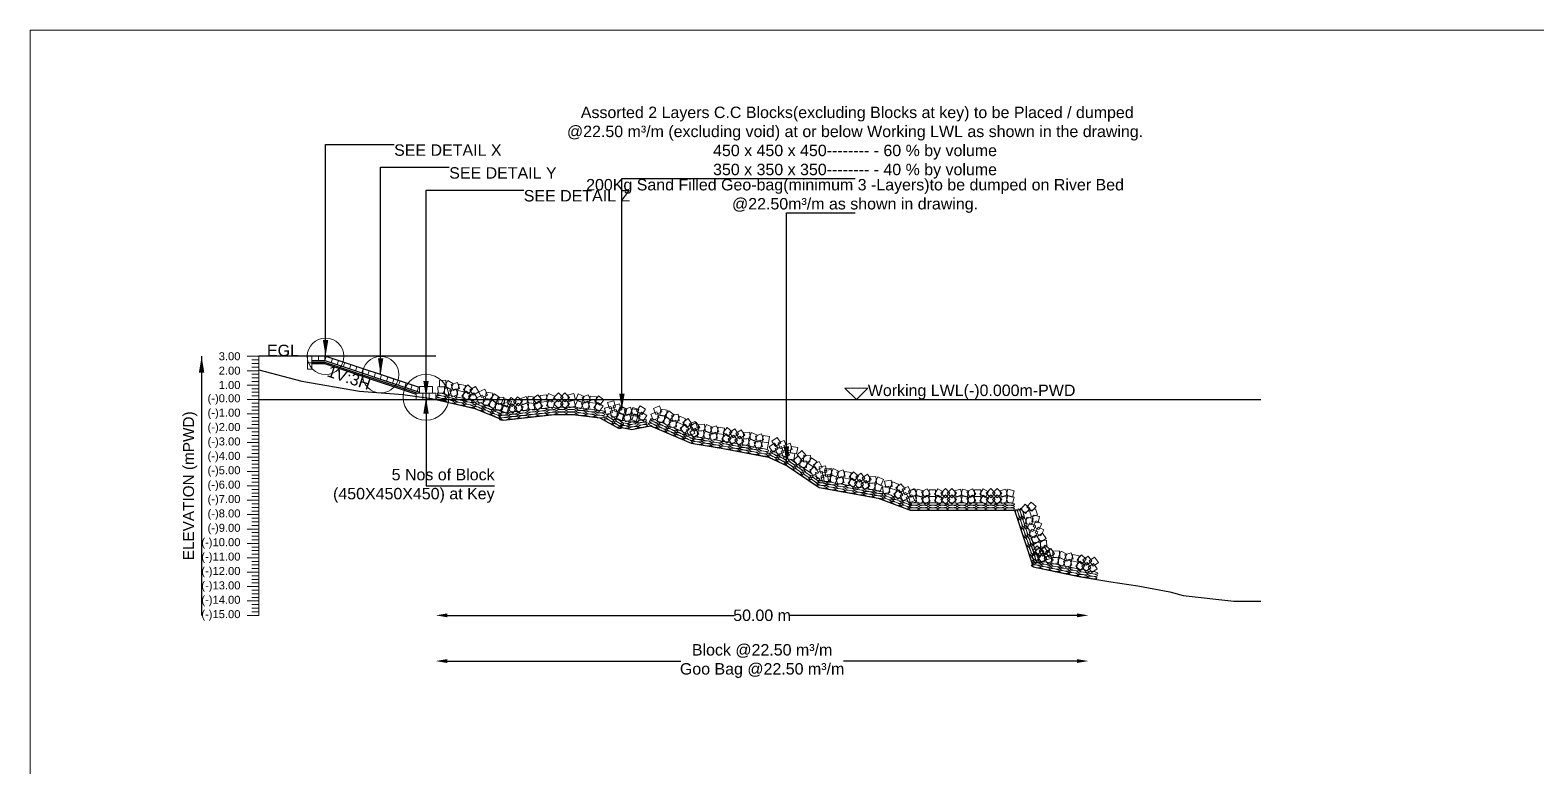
# Model space of a CAD drawing. Header units: inches. Extents: x 89000 to 845017, y -7071 to 0.
# Drawn here: x 445000 to 451595, y -3229 to 0 of the extents above; entities that cross this region are included whole.
import ezdxf

# ---------------------------------------------------------------- set-up
doc = ezdxf.new("R2010")
doc.units = ezdxf.units.IN
doc.header["$LTSCALE"] = 7
doc.header["$MEASUREMENT"] = 0
doc.header["$PDMODE"] = 3
for name, color, linetype, lineweight in [('Cross Section Labels', 7, 'Continuous', 9), ('Existing_Bed_Level for Xsection', 7, 'Continuous', 25), ('Long Section Labels', 7, 'Continuous', 9)]:
    doc.layers.add(name, color=color, linetype=linetype, lineweight=lineweight)
doc.styles.get("Standard").update_dxf_attribs({"font": 'arial.ttf'})
doc.dimstyles.new('Appron Lebeling Style', dxfattribs={"dimtxt": 50, "dimasz": 50, "dimexe": 0.18, "dimexo": 0.0625, "dimgap": 0.09, "dimtad": 0, "dimtih": 1, "dimtoh": 1, "dimdec": 4, "dimzin": 0, "dimdsep": 46, "dimtxsty": 'Standard', "dimcen": 0.09, "dimse1": 1, "dimse2": 1, "dimadec": 0, "dimazin": 0, "dimtfac": 1, "dimtdec": 4, "dimtofl": 0, "dimtmove": 0, "dimatfit": 3, "dimfxl": 1, "dimtolj": 1, "dimtzin": 0, "dimarcsym": 0})
doc.dimstyles.get("Standard").update_dxf_attribs({"dimtxt": 0.18, "dimasz": 0.18, "dimexe": 0.18, "dimexo": 0.0625, "dimgap": 0.09, "dimtad": 0, "dimtih": 1, "dimtoh": 1, "dimdec": 4, "dimzin": 0, "dimdsep": 46, "dimtxsty": 'Standard', "dimcen": 0.09, "dimadec": 0, "dimazin": 0, "dimtfac": 1, "dimtdec": 4, "dimtofl": 0, "dimtmove": 0, "dimatfit": 3, "dimfxl": 1, "dimtolj": 1, "dimtzin": 0, "dimarcsym": 0})

# ---------------------------------------------------------------- blocks, each defined once
blk = doc.blocks.new('*D303')
at = {"layer": 'Cross Section Labels', "color": 0, "lineweight": -2, "transparency": 16777216}
for p, q in [((446824.2, -2561.7), (448079.2, -2561.7)), ((449579.4, -2561.7), (448324.4, -2561.7))]:
    blk.add_line(p, q, dxfattribs=at)
at = {"layer": 'Cross Section Labels', "color": 0, "transparency": 16777216}
for points in [[(446824.2, -2553.4), (446824.2, -2570.1), (446774.2, -2561.7)], [(449579.4, -2553.4), (449579.4, -2570.1), (449629.4, -2561.7)]]:
    blk.add_solid(points, dxfattribs=at)
at = {"layer": 'Defpoints', "color": 0, "transparency": 16777216}
for p in [(446774.2, -1616.7), (449629.4, -2398.3), (449629.4, -2561.7)]:
    blk.add_point(p, dxfattribs=at)
at = {"layer": 'Cross Section Labels', "color": 0, "transparency": 16777216, "insert": (448201.8, -2561.7), "char_height": 50, "attachment_point": 5}
blk.add_mtext('\\A1;50.00 m', dxfattribs=at)
blk = doc.blocks.new('*D304')
at = {"layer": 'Cross Section Labels', "color": 0, "lineweight": -2, "transparency": 16777216}
for p, q in [((446824.2, -2761.7), (447846.2, -2761.7)), ((449579.4, -2761.7), (448557.4, -2761.7))]:
    blk.add_line(p, q, dxfattribs=at)
at = {"layer": 'Cross Section Labels', "color": 0, "transparency": 16777216}
for points in [[(446824.2, -2753.4), (446824.2, -2770.1), (446774.2, -2761.7)], [(449579.4, -2753.4), (449579.4, -2770.1), (449629.4, -2761.7)]]:
    blk.add_solid(points, dxfattribs=at)
at = {"layer": 'Defpoints', "color": 0, "transparency": 16777216}
for p in [(446774.2, -1616.7), (449629.4, -2398.3), (449629.4, -2761.7)]:
    blk.add_point(p, dxfattribs=at)
at = {"layer": 'Cross Section Labels', "color": 0, "transparency": 16777216, "insert": (448201.8, -2761.7), "char_height": 50, "attachment_point": 5}
blk.add_mtext('\\A1;Block @22.50 m³/m ^JGoo Bag @22.50 m³/m ', dxfattribs=at)

msp = doc.modelspace()

# ---------------------------------------------------------------- linework, layer by layer
at = {"layer": 'Cross Section Labels'}
for points in [[(445000, 0), (455000, 0), (455000, -7071), (445000, -7071)], [(448614.17618, -1616.74), (448664.17618, -1566.74), (448564.17618, -1566.74)]]:
    msp.add_lwpolyline(points, close=True, dxfattribs=at)
for centre, radius in [((446292.22618, -1427.74), 80), ((446533.20118, -1508.065), 80), ((446731.65118, -1607.29), 100)]:
    msp.add_circle(centre, radius, dxfattribs=at)
at = {"layer": 'Existing_Bed_Level for Xsection'}
for points in [[(446774.17618, -1427.74), (446000, -1427.74)], [(446703.30118, -1564.765), (446295.13583, -1428.70989), (446292.22618, -1427.74), (446289.15913, -1427.74), (446232.45913, -1427.74)], [(446232.45913, -1446.64), (446289.15913, -1446.64), (446703.30118, -1584.68735)], [(446000, -1486.582), (446189.02391, -1536.982), (446441.05578, -1581.082), (446630.07969, -1594.942), (446756.09563, -1612.582), (446945.11954, -1656.052), (447071.13547, -1707.082), (447293.49002, -1682.26), (447374.50125, -1682.26), (447492.64079, -1696.75), (447573.57026, -1742.74), (447573.57026, -1737.07), (447632.61139, -1747.78), (447713.71699, -1731.4), (447890.96739, -1808.26), (448030.88586, -1831.57), (448230.03664, -1868.74), (448310.92956, -1907.17), (448451.04041, -2001.67), (448709.14222, -2048.92), (448849.20156, -2101.21), (449306.53291, -2101.21), (449387.4736, -2349.43), (449586.5714, -2391.01), (449726.65843, -2414.95), (449844.78823, -2431.96), (449984.794, -2459.05), (450043.92814, -2474.17), (450264.93056, -2500), (450383.0466, -2500)], [(446232.45913, -1452.94), (446288.13678, -1452.94), (446694.48678, -1588.39)], [(446232.45913, -1459.24), (446287.11443, -1459.24), (446689.12618, -1593.24392)], [(446000, -1616.74), (450383.0466, -1616.74)]]:
    msp.add_lwpolyline(points, dxfattribs=at)
at = {"layer": 'Long Section Labels'}
for points in [[(446000, -1427.74), (445950, -1427.74)], [(446000, -1443.49), (445970, -1443.49)], [(446000, -2561.74), (446000, -2498.74), (446000, -2435.74), (446000, -2372.74), (446000, -2309.74), (446000, -2246.74), (446000, -2183.74), (446000, -2120.74), (446000, -2057.74), (446000, -1994.74), (446000, -1931.74), (446000, -1868.74), (446000, -1805.74), (446000, -1742.74), (446000, -1679.74), (446000, -1616.74), (446000, -1553.74), (446000, -1490.74), (446000, -1427.74)], [(446000, -1490.74), (445950, -1490.74)], [(446000, -1459.24), (445970, -1459.24)], [(446000, -1474.99), (445970, -1474.99)], [(446000, -1506.49), (445970, -1506.49)], [(446000, -1553.74), (445950, -1553.74)], [(446000, -1522.24), (445970, -1522.24)], [(446000, -1537.99), (445970, -1537.99)], [(446000, -1569.49), (445970, -1569.49)], [(446000, -1616.74), (445950, -1616.74)], [(446000, -1585.24), (445970, -1585.24)], [(446000, -1600.99), (445970, -1600.99)], [(446000, -1632.49), (445970, -1632.49)], [(446000, -1648.24), (445970, -1648.24)], [(446000, -1679.74), (445950, -1679.74)], [(446000, -1663.99), (445970, -1663.99)], [(446000, -1695.49), (445970, -1695.49)], [(446000, -1711.24), (445970, -1711.24)], [(446000, -1742.74), (445950, -1742.74)], [(446000, -1726.99), (445970, -1726.99)], [(446000, -1758.49), (445970, -1758.49)], [(446000, -1774.24), (445970, -1774.24)], [(446000, -1805.74), (445950, -1805.74)], [(446000, -1789.99), (445970, -1789.99)], [(446000, -1821.49), (445970, -1821.49)], [(446000, -1837.24), (445970, -1837.24)], [(446000, -1868.74), (445950, -1868.74)], [(446000, -1852.99), (445970, -1852.99)], [(446000, -1884.49), (445970, -1884.49)], [(446000, -1900.24), (445970, -1900.24)], [(446000, -1931.74), (445950, -1931.74)], [(446000, -1915.99), (445970, -1915.99)], [(446000, -1947.49), (445970, -1947.49)], [(446000, -1963.24), (445970, -1963.24)], [(446000, -1994.74), (445950, -1994.74)], [(446000, -1978.99), (445970, -1978.99)], [(446000, -2010.49), (445970, -2010.49)], [(446000, -2026.24), (445970, -2026.24)], [(446000, -2041.99), (445970, -2041.99)], [(446000, -2057.74), (445950, -2057.74)], [(446000, -2073.49), (445970, -2073.49)], [(446000, -2089.24), (445970, -2089.24)], [(446000, -2104.99), (445970, -2104.99)], [(446000, -2120.74), (445950, -2120.74)], [(446000, -2136.49), (445970, -2136.49)], [(446000, -2152.24), (445970, -2152.24)], [(446000, -2167.99), (445970, -2167.99)], [(446000, -2183.74), (445950, -2183.74)], [(446000, -2199.49), (445970, -2199.49)], [(446000, -2215.24), (445970, -2215.24)], [(446000, -2230.99), (445970, -2230.99)], [(446000, -2246.74), (445950, -2246.74)], [(446000, -2262.49), (445970, -2262.49)], [(446000, -2278.24), (445970, -2278.24)], [(446000, -2293.99), (445970, -2293.99)], [(446000, -2309.74), (445950, -2309.74)], [(446000, -2372.74), (445950, -2372.74)], [(446000, -2325.49), (445970, -2325.49)], [(446000, -2341.24), (445970, -2341.24)], [(446000, -2356.99), (445970, -2356.99)], [(446000, -2435.74), (445950, -2435.74)], [(446000, -2388.49), (445970, -2388.49)], [(446000, -2404.24), (445970, -2404.24)], [(446000, -2419.99), (445970, -2419.99)], [(446000, -2498.74), (445950, -2498.74)], [(446000, -2451.49), (445970, -2451.49)], [(446000, -2467.24), (445970, -2467.24)], [(446000, -2482.99), (445970, -2482.99)], [(446000, -2561.74), (445950, -2561.74)], [(446000, -2514.49), (445970, -2514.49)], [(446000, -2530.24), (445970, -2530.24)], [(446000, -2545.99), (445970, -2545.99)]]:
    msp.add_lwpolyline(points, dxfattribs=at)
for points in [[(446232.45913, -1427.74), (446213.55913, -1427.74), (446213.55913, -1456.09), (446232.45913, -1456.09)], [(446260.80913, -1427.74), (446232.45913, -1427.74), (446232.45913, -1446.64), (446260.80913, -1446.64)], [(446289.15913, -1427.74), (446260.80913, -1427.74), (446260.80913, -1446.64), (446289.15913, -1446.64)], [(446322.031, -1437.67494), (446295.13583, -1428.70989), (446289.15913, -1446.64), (446316.0543, -1455.60506)], [(446348.92618, -1446.64), (446322.031, -1437.67494), (446316.0543, -1455.60506), (446342.94947, -1464.57011)], [(446375.82135, -1455.60506), (446348.92618, -1446.64), (446342.94947, -1464.57011), (446369.84464, -1473.53517)], [(446232.45913, -1456.09), (446213.55913, -1456.09), (446213.55913, -1484.44), (446232.45913, -1484.44)], [(446402.71652, -1464.57011), (446375.82135, -1455.60506), (446369.84464, -1473.53517), (446396.73981, -1482.50023)], [(446429.61169, -1473.53517), (446402.71652, -1464.57011), (446396.73981, -1482.50023), (446423.63499, -1491.46529)], [(446456.50686, -1482.50023), (446429.61169, -1473.53517), (446423.63499, -1491.46529), (446450.53016, -1500.43034)], [(446483.40203, -1491.46529), (446456.50686, -1482.50023), (446450.53016, -1500.43034), (446477.42533, -1509.3954)], [(446510.2972, -1500.43034), (446483.40203, -1491.46529), (446477.42533, -1509.3954), (446504.3205, -1518.36046)], [(446537.19238, -1509.3954), (446510.2972, -1500.43034), (446504.3205, -1518.36046), (446531.21567, -1527.32551)], [(446564.08755, -1518.36046), (446537.19238, -1509.3954), (446531.21567, -1527.32551), (446558.11084, -1536.29057)], [(446590.98272, -1527.32551), (446564.08755, -1518.36046), (446558.11084, -1536.29057), (446585.00601, -1545.25563)], [(446617.87789, -1536.29057), (446590.98272, -1527.32551), (446585.00601, -1545.25563), (446611.90119, -1554.22069)], [(446644.77306, -1545.25563), (446617.87789, -1536.29057), (446611.90119, -1554.22069), (446638.79636, -1563.18574)], [(446671.66823, -1554.22069), (446644.77306, -1545.25563), (446638.79636, -1563.18574), (446665.69153, -1572.1508)], [(446698.56341, -1563.18574), (446671.66823, -1554.22069), (446665.69153, -1572.1508), (446692.5867, -1581.11586)], [(446731.65118, -1560.04), (446703.30118, -1560.04), (446703.30118, -1588.39), (446731.65118, -1588.39)], [(446760.00118, -1560.04), (446731.65118, -1560.04), (446731.65118, -1588.39), (446760.00118, -1588.39)], [(446812.02472, -1560.1144), (446783.69305, -1561.13362), (446784.71227, -1589.4653), (446813.04394, -1588.44607)], [(446818.37854, -1532.48558), (446790.04687, -1533.50481), (446791.0661, -1561.83648), (446819.39777, -1560.81726)], [(446845.16403, -1575.27016), (446820.1238, -1561.97695), (446806.83059, -1587.01718), (446831.87082, -1600.31039)], [(446851.51785, -1547.64135), (446826.47762, -1534.34814), (446813.18441, -1559.38837), (446838.22464, -1572.68158)], [(446863.03289, -1569.79512), (446835.92375, -1578.09073), (446844.21936, -1605.19987), (446871.3285, -1596.90426)], [(446869.38672, -1542.16631), (446842.27758, -1550.46191), (446850.57318, -1577.57105), (446877.68232, -1569.27545)], [(446898.24626, -1583.21382), (446870.61744, -1576.86), (446864.26362, -1604.48881), (446891.89244, -1610.84264)], [(446904.60008, -1555.58501), (446876.97127, -1549.23118), (446870.61744, -1576.86), (446898.24626, -1583.21382)], [(446928.91699, -1599.47646), (446908.15508, -1580.17191), (446888.85053, -1600.93382), (446909.61243, -1620.23837)], [(446935.27081, -1571.84765), (446914.5089, -1552.5431), (446895.20435, -1573.305), (446915.96626, -1592.60956)], [(446947.367, -1559.39542), (446923.33166, -1574.42954), (446938.36578, -1598.46488), (446962.40113, -1583.43076)], [(446999.94555, -1597.70128), (446988.87862, -1571.6006), (446962.77794, -1582.66752), (446973.84487, -1608.76821)], [(446717.47618, -1588.39), (446689.12618, -1588.39), (446689.12618, -1616.74), (446717.47618, -1616.74)], [(446745.82618, -1588.39), (446717.47618, -1588.39), (446717.47618, -1616.74), (446745.82618, -1616.74)], [(446774.17618, -1588.39), (446745.82618, -1588.39), (446745.82618, -1616.74), (446774.17618, -1616.74)], [(446941.01318, -1587.02423), (446916.97784, -1602.05836), (446932.01196, -1626.0937), (446956.0473, -1611.05958)], [(446989.30462, -1623.97851), (446978.23769, -1597.87783), (446952.13701, -1608.94476), (446963.20393, -1635.04544)], [(447012.80219, -1614.77008), (446984.66556, -1611.29842), (446981.1939, -1639.43506), (447009.33053, -1642.90672)], [(447023.44312, -1588.49285), (446995.30649, -1585.02119), (446991.83483, -1613.15782), (447019.97146, -1616.62948)], [(447043.12943, -1634.9733), (447020.50507, -1617.88936), (447003.42113, -1640.51371), (447026.04549, -1657.59765)], [(447053.77036, -1608.69606), (447031.146, -1591.61212), (447014.06206, -1614.23648), (447036.68642, -1631.32042)], [(447061.63905, -1632.39141), (447033.55949, -1636.2979), (447037.46597, -1664.37746), (447065.54554, -1660.47098)], [(447072.27999, -1606.11418), (447044.20042, -1610.02066), (447048.10691, -1638.10023), (447076.18647, -1634.19374)], [(447094.28883, -1651.20722), (447068.0116, -1640.56629), (447057.37066, -1666.84352), (447083.6479, -1677.48445)], [(447096.08976, -1623.94526), (447070.11008, -1612.59718), (447058.762, -1638.57686), (447084.74168, -1649.92493)], [(447099.235, -1652.12025), (447073.25533, -1640.77217), (447061.90725, -1666.75184), (447087.88693, -1678.09992)], [(447104.92976, -1624.92999), (447078.65253, -1614.28905), (447068.0116, -1640.56629), (447094.28883, -1651.20722)], [(447103.38478, -1608.1922), (447085.67726, -1630.3319), (447107.81696, -1648.03942), (447125.52448, -1625.89972)], [(447106.53002, -1636.36719), (447088.82251, -1658.50689), (447110.96221, -1676.21441), (447128.66972, -1654.07471)], [(447153.69769, -1622.73861), (447131.5439, -1605.04873), (447113.85402, -1627.20252), (447136.00781, -1644.89241)], [(447156.84294, -1650.9136), (447134.68915, -1633.22372), (447116.99926, -1655.37751), (447139.15306, -1673.06739)], [(447169.98246, -1603.45811), (447143.58363, -1613.79371), (447153.91923, -1640.19253), (447180.31805, -1629.85694)], [(447173.12771, -1631.6331), (447146.72888, -1641.96869), (447157.06447, -1668.36752), (447183.4633, -1658.03193)], [(447206.26979, -1606.79589), (447178.24165, -1602.53612), (447173.98187, -1630.56426), (447202.01002, -1634.82404)], [(447209.41504, -1634.97088), (447181.38689, -1630.71111), (447177.12712, -1658.73925), (447205.15526, -1662.99902)], [(447221.32082, -1595.71714), (447198.48313, -1612.51483), (447215.28081, -1635.35252), (447238.11851, -1618.55484)], [(447224.46607, -1623.89213), (447201.62838, -1640.68981), (447218.42606, -1663.52751), (447241.26375, -1646.72982)], [(447258.99068, -1596.72947), (447230.81569, -1599.87472), (447233.96094, -1628.0497), (447262.13592, -1624.90446)], [(447262.13592, -1624.90446), (447233.96094, -1628.0497), (447237.10618, -1656.22469), (447265.28117, -1653.07945)], [(447293.31467, -1601.92854), (447267.335, -1590.58046), (447255.98692, -1616.56014), (447281.96659, -1627.90822)], [(447296.45992, -1630.10353), (447270.48024, -1618.75545), (447259.13216, -1644.73513), (447285.11184, -1656.08321)], [(447311.22568, -1587.55852), (447291.17122, -1607.59702), (447311.20972, -1627.65148), (447331.26418, -1607.61298)], [(447311.22568, -1615.90852), (447291.17122, -1635.94702), (447311.20972, -1656.00148), (447331.26418, -1635.96298)], [(447359.61418, -1607.59702), (447339.55972, -1587.55852), (447319.52122, -1607.61298), (447339.57568, -1627.65148)], [(447359.61418, -1635.94702), (447339.55972, -1615.90852), (447319.52122, -1635.96298), (447339.57568, -1656.00148)], [(447377.93746, -1590.24223), (447350.55493, -1597.58524), (447357.89794, -1624.96777), (447385.28047, -1617.62476)], [(447377.93746, -1618.59223), (447350.55493, -1625.93524), (447357.89794, -1653.31777), (447385.28047, -1645.97476)], [(447420.19637, -1631.11775), (447393.91144, -1620.49582), (447383.28952, -1646.78074), (447409.57444, -1657.40267)], [(447423.64768, -1602.97861), (447397.36275, -1592.35668), (447386.74083, -1618.64161), (447413.02575, -1629.26353)], [(447437.40031, -1623.8173), (447411.29882, -1634.88232), (447422.36384, -1660.98381), (447448.46533, -1649.91879)], [(447440.85162, -1595.67816), (447414.75013, -1606.74318), (447425.81515, -1632.84467), (447451.91664, -1621.77965)], [(447473.81644, -1633.50795), (447445.6773, -1630.05664), (447442.22599, -1658.19578), (447470.36513, -1661.64709)], [(447477.26774, -1605.36881), (447449.12861, -1601.9175), (447445.6773, -1630.05664), (447473.81644, -1633.50795)], [(447506.00969, -1646.49875), (447483.35593, -1629.45383), (447466.311, -1652.10759), (447488.96477, -1669.15252)], [(447509.461, -1618.35962), (447486.80724, -1601.31469), (447469.76231, -1623.96845), (447492.41608, -1641.01338)], [(447539.46383, -1647.04154), (447512.12763, -1654.55518), (447519.64126, -1681.89138), (447546.97746, -1674.37774)], [(447553.47069, -1622.39341), (447526.13449, -1629.90704), (447533.64812, -1657.24324), (447560.98432, -1649.72961)], [(447585.64034, -1663.72259), (447578.10494, -1636.39238), (447550.77473, -1643.92778), (447558.31013, -1671.25799)], [(447608.16582, -1657.28898), (447582.53362, -1645.17648), (447570.42111, -1670.80868), (447596.05332, -1682.92118)], [(447668.59977, -1643.89834), (447652.90906, -1667.51029), (447676.521, -1683.201), (447692.21172, -1659.58905)], [(447763.13296, -1671.4477), (447752.70579, -1645.08492), (447726.343, -1655.5121), (447736.77018, -1681.87488)], [(447571.63348, -1688.37072), (447564.09808, -1661.04051), (447536.76787, -1668.57591), (447544.30327, -1695.90612)], [(447596.13862, -1682.33504), (447568.70368, -1675.19037), (447561.559, -1702.62531), (447588.99394, -1709.76998)], [(447603.10574, -1685.18375), (447577.47354, -1673.07125), (447565.36103, -1698.70345), (447590.99323, -1710.81595)], [(447610.14548, -1657.68691), (447582.71053, -1650.54223), (447575.56586, -1677.97718), (447603.0008, -1685.12185)], [(447620.7002, -1678.88239), (447594.00686, -1688.43163), (447603.5561, -1715.12497), (447630.24944, -1705.57573)], [(447625.76028, -1650.98762), (447599.06694, -1660.53686), (447608.61618, -1687.23021), (447635.30953, -1677.68096)], [(447656.50034, -1690.64642), (447628.60558, -1685.58634), (447623.5455, -1713.48111), (447651.44026, -1718.54119)], [(447662.71919, -1660.23219), (447635.84174, -1651.21414), (447626.82369, -1678.09159), (447653.70114, -1687.10964)], [(447661.56043, -1662.75165), (447633.66566, -1657.69157), (447628.60558, -1685.58634), (447656.50034, -1690.64642)], [(447668.33142, -1688.02114), (447641.45397, -1679.00309), (447632.43592, -1705.88054), (447659.31337, -1714.89859)], [(447674.21199, -1671.68728), (447658.52128, -1695.29923), (447682.13323, -1710.98994), (447697.82394, -1687.37799)], [(447751.85443, -1697.45765), (447741.42725, -1671.09486), (447715.06447, -1681.52204), (447725.49165, -1707.88483)], [(447775.56957, -1688.82494), (447747.52595, -1684.66821), (447743.36922, -1712.71182), (447771.41283, -1716.86855)], [(447786.8481, -1662.81499), (447758.80449, -1658.65826), (447754.64776, -1686.70187), (447782.69137, -1690.8586)], [(447805.39513, -1709.76166), (447783.19409, -1692.13111), (447765.56354, -1714.33216), (447787.76459, -1731.9627)], [(447816.67367, -1683.75172), (447794.47262, -1666.12117), (447776.84208, -1688.32221), (447799.04312, -1705.95276)], [(447823.96221, -1707.6319), (447795.79574, -1710.85251), (447799.01635, -1739.01898), (447827.18283, -1735.79837)], [(447835.24075, -1681.62195), (447807.07427, -1684.84257), (447810.29489, -1713.00904), (447838.46136, -1709.78843)], [(447867.422, -1701.22832), (447841.41205, -1689.94979), (447830.13352, -1715.95974), (447856.14347, -1727.23827)], [(447894.6187, -1722.80392), (447877.71906, -1700.04157), (447854.95671, -1716.9412), (447871.85635, -1739.70356)], [(447908.7801, -1712.76246), (447882.40902, -1723.16864), (447892.8152, -1749.53972), (447919.18628, -1739.13354)], [(447856.14347, -1727.23827), (447830.13352, -1715.95974), (447818.85499, -1741.96968), (447844.86493, -1753.24821)], [(447883.34017, -1748.81386), (447866.44053, -1726.05151), (447843.67818, -1742.95115), (447860.57782, -1765.7135)], [(447897.50157, -1738.77241), (447871.13049, -1749.17859), (447881.53667, -1775.54967), (447907.90775, -1765.14349)], [(447924.95354, -1766.97071), (447908.46469, -1743.90905), (447885.40303, -1760.3979), (447901.89188, -1783.45956)], [(447929.61236, -1739.00613), (447913.12351, -1715.94446), (447890.06184, -1732.43331), (447906.55069, -1755.49498)], [(447945.87967, -1752.86296), (447917.66271, -1755.60632), (447920.40607, -1783.82327), (447948.62302, -1781.07992)], [(447950.53848, -1724.89838), (447922.32153, -1727.64174), (447925.06488, -1755.85869), (447953.28184, -1753.11533)], [(447979.88074, -1765.97166), (447954.07717, -1754.22864), (447942.33416, -1780.03221), (447968.13773, -1791.77523)], [(447984.53956, -1738.00707), (447958.73599, -1726.26406), (447946.99298, -1752.06763), (447972.79654, -1763.81064)], [(447997.38286, -1759.41818), (447970.82946, -1769.34992), (447980.7612, -1795.90332), (448007.3146, -1785.97158)], [(448002.04168, -1731.4536), (447975.48828, -1741.38534), (447985.42002, -1767.93874), (448011.97342, -1758.007)], [(448033.34832, -1770.66668), (448005.38373, -1766.00787), (448000.72492, -1793.97245), (448028.6895, -1798.63127)], [(448038.00713, -1742.7021), (448010.04255, -1738.04328), (448005.38373, -1766.00787), (448033.34832, -1770.66668)], [(448065.85099, -1785.70156), (448044.30566, -1767.27546), (448025.87956, -1788.82079), (448047.42489, -1807.24689)], [(448071.05248, -1757.83281), (448049.50715, -1739.40671), (448031.08105, -1760.95204), (448052.62638, -1779.37814)], [(448077.41988, -1772.75795), (448054.02931, -1788.77681), (448070.04816, -1812.16738), (448093.43873, -1796.14852)], [(448082.62137, -1744.88921), (448059.2308, -1760.90806), (448075.24966, -1784.29863), (448098.64023, -1768.27978)], [(448121.31041, -1801.33432), (448105.27293, -1777.95652), (448081.89512, -1793.99399), (448097.9326, -1817.3718)], [(448126.5119, -1773.46558), (448110.47442, -1750.08777), (448087.09662, -1766.12525), (448103.1341, -1789.50305)], [(448147.70829, -1759.76724), (448119.44334, -1761.96162), (448121.63772, -1790.22657), (448149.90267, -1788.03219)], [(448181.44814, -1773.53435), (448155.8777, -1761.292), (448143.63536, -1786.86244), (448169.2058, -1799.10479)], [(448199.07434, -1767.32231), (448172.33291, -1776.73604), (448181.74665, -1803.47747), (448208.48808, -1794.06373)], [(448234.81436, -1779.26775), (448206.94561, -1774.06626), (448201.74412, -1801.93501), (448229.61287, -1807.1365)], [(448142.5068, -1787.63599), (448114.24185, -1789.83036), (448116.43623, -1818.09531), (448144.70117, -1815.90093)], [(448176.24665, -1801.4031), (448150.67621, -1789.16075), (448138.43386, -1814.73119), (448164.0043, -1826.97354)], [(448193.87285, -1795.19105), (448167.13142, -1804.60479), (448176.54516, -1831.34622), (448203.28659, -1821.93248)], [(448229.61287, -1807.1365), (448201.74412, -1801.93501), (448196.54263, -1829.80375), (448224.41138, -1835.00525)], [(448271.84338, -1831.57949), (448255.73556, -1808.2501), (448232.40616, -1824.35792), (448248.51398, -1847.68731)], [(448284.00865, -1805.9723), (448267.90084, -1782.6429), (448244.57144, -1798.75072), (448260.67926, -1822.08011)], [(448286.34133, -1822.03038), (448259.62837, -1831.52462), (448269.12261, -1858.23758), (448295.83557, -1848.74334)], [(448298.5066, -1796.42319), (448271.79365, -1805.91743), (448281.28789, -1832.63038), (448308.00084, -1823.13614)], [(448321.44961, -1860.8942), (448311.9341, -1834.18881), (448285.22872, -1843.70432), (448294.74423, -1870.4097)], [(448333.61489, -1835.287), (448324.09938, -1808.58161), (448297.39399, -1818.09712), (448306.9095, -1844.80251)], [(448357.61255, -1827.47396), (448329.72826, -1822.35643), (448324.61073, -1850.24071), (448352.49502, -1855.35824)], [(448394.47446, -1861.384), (448375.87886, -1839.9848), (448354.47965, -1858.5804), (448373.07526, -1879.97961)], [(448345.44727, -1853.08115), (448317.56299, -1847.96362), (448312.44546, -1875.84791), (448340.32974, -1880.96544)], [(448378.62203, -1884.88768), (448360.02642, -1863.48847), (448338.62722, -1882.08408), (448357.22283, -1903.48328)], [(448397.26506, -1886.19526), (448368.98525, -1884.20155), (448366.99155, -1912.48136), (448395.27136, -1914.47507)], [(448413.11749, -1862.69158), (448384.83768, -1860.69788), (448382.84398, -1888.97769), (448411.12379, -1890.97139)], [(448425.31004, -1911.36512), (448401.80636, -1895.51269), (448385.95393, -1919.01637), (448409.45761, -1934.8688)], [(448441.16247, -1887.86144), (448417.65879, -1872.00901), (448401.80636, -1895.51269), (448425.31004, -1911.36512)], [(448448.09407, -1937.55776), (448435.65025, -1912.08476), (448410.17725, -1924.52858), (448422.62107, -1950.00159)], [(448463.9465, -1914.05409), (448451.50268, -1888.58108), (448426.02968, -1901.02491), (448438.4735, -1926.49791)], [(448479.70775, -1906.77678), (448451.87663, -1912.17595), (448457.27579, -1940.00707), (448485.10692, -1934.60791)], [(448463.85532, -1930.28046), (448436.02419, -1935.67963), (448441.42336, -1963.51075), (448469.25449, -1958.11158)], [(448492.76709, -1973.95078), (448487.34576, -1946.12397), (448459.51895, -1951.54529), (448464.94027, -1979.37211)], [(448499.31093, -1945.78091), (448471.05374, -1948.07299), (448473.34582, -1976.33018), (448501.60301, -1974.0381)], [(448508.61952, -1950.4471), (448503.19819, -1922.62029), (448475.37138, -1928.04162), (448480.79271, -1955.86843)], [(448504.41605, -1917.89435), (448476.15886, -1920.18642), (448478.45093, -1948.44362), (448506.70812, -1946.15154)], [(448533.09818, -1959.43129), (448507.48557, -1947.27742), (448495.33169, -1972.89003), (448520.9443, -1985.0439)], [(448538.20329, -1931.54473), (448512.59068, -1919.39086), (448500.43681, -1945.00347), (448526.04942, -1957.15734)], [(448550.70279, -1953.15835), (448523.99407, -1962.66448), (448533.5002, -1989.3732), (448560.20892, -1979.86708)], [(448555.80791, -1925.27179), (448529.09919, -1934.77792), (448538.60531, -1961.48664), (448565.31404, -1951.98051)], [(448586.48389, -1964.98017), (448558.59733, -1959.87505), (448553.49222, -1987.76162), (448581.37878, -1992.86673)], [(448591.58901, -1937.09361), (448563.70245, -1931.98849), (448558.59733, -1959.87505), (448586.48389, -1964.98017)], [(448617.85482, -1979.84731), (448596.24592, -1961.49581), (448577.89441, -1983.10471), (448599.50332, -2001.45622)], [(448622.95994, -1951.96075), (448601.35103, -1933.60925), (448582.99953, -1955.21815), (448604.60843, -1973.56966)], [(448629.37889, -1966.86379), (448606.04384, -1982.96341), (448622.14346, -2006.29847), (448645.47852, -1990.19884)], [(448634.48401, -1938.97723), (448611.14896, -1955.07685), (448627.24858, -1978.4119), (448650.58363, -1962.31228)], [(448673.36795, -1995.28826), (448657.24975, -1971.96603), (448633.92753, -1988.08423), (448650.04573, -2011.40646)], [(448678.47307, -1967.4017), (448662.35487, -1944.07947), (448639.03264, -1960.19767), (448655.15084, -1983.5199)], [(448699.62197, -1953.63017), (448671.36478, -1955.92224), (448673.65686, -1984.17944), (448701.91405, -1981.88736)], [(448733.40922, -1967.28055), (448707.79661, -1955.12668), (448695.64273, -1980.73929), (448721.25534, -1992.89316)], [(448765.77992, -1969.71147), (448737.81816, -1974.38715), (448742.49383, -2002.34892), (448770.4556, -1997.67324)], [(448798.93382, -1987.62409), (448772.37443, -1977.70837), (448762.45871, -2004.26775), (448789.01809, -2014.18348)], [(448694.51686, -1981.51673), (448666.25966, -1983.80881), (448668.55174, -2012.066), (448696.80893, -2009.77392)], [(448728.3041, -1995.16711), (448702.69149, -1983.01324), (448690.53762, -2008.62585), (448716.15023, -2020.77972)], [(448755.8642, -1996.27085), (448727.90243, -2000.94653), (448732.57811, -2028.9083), (448760.53988, -2024.23262)], [(448789.01809, -2014.18348), (448762.45871, -2004.26775), (448752.54298, -2030.82713), (448779.10236, -2040.74286)], [(448817.29616, -2034.32095), (448799.23983, -2012.46479), (448777.38368, -2030.52112), (448795.44, -2052.37727)], [(448827.21189, -2007.76156), (448809.15556, -1985.90541), (448787.2994, -2003.96173), (448805.35573, -2025.81789)], [(448830.91826, -2023.55923), (448805.12178, -2035.3178), (448816.88035, -2061.11429), (448842.67683, -2049.35571)], [(448840.83398, -1996.99985), (448815.0375, -2008.75842), (448826.79607, -2034.5549), (448852.59256, -2022.79633)], [(448869.2418, -2059.25649), (448857.46269, -2033.46938), (448831.67558, -2045.24849), (448843.45469, -2071.0356)], [(448879.15752, -2032.6971), (448867.37841, -2006.90999), (448841.5913, -2018.6891), (448853.37041, -2044.47621)], [(448871.62561, -2009.19223), (448844.24308, -2016.53524), (448851.58609, -2043.91777), (448878.96862, -2036.57476)], [(448871.62561, -2037.54223), (448844.24308, -2044.88524), (448851.58609, -2072.26777), (448878.96862, -2064.92476)], [(448907.31862, -2016.53524), (448879.93609, -2009.19223), (448872.59308, -2036.57476), (448899.97561, -2043.91777)], [(448907.31862, -2044.88524), (448879.93609, -2037.54223), (448872.59308, -2064.92476), (448899.97561, -2072.26777)], [(448923.50585, -2007.1947), (448898.94555, -2021.355), (448913.10585, -2045.9153), (448937.66615, -2031.755)], [(448923.50585, -2035.5447), (448898.94555, -2049.705), (448913.10585, -2074.2653), (448937.66615, -2060.105)], [(448960.83085, -2012.38), (448932.48085, -2012.38), (448932.48085, -2040.73), (448960.83085, -2040.73)], [(448960.83085, -2040.73), (448932.48085, -2040.73), (448932.48085, -2069.08), (448960.83085, -2069.08)], [(448994.36615, -2021.355), (448969.80585, -2007.1947), (448955.64555, -2031.755), (448980.20585, -2045.9153)], [(448994.36615, -2049.705), (448969.80585, -2035.5447), (448955.64555, -2060.105), (448980.20585, -2074.2653)], [(449003.36383, -2006.50852), (448983.30937, -2026.54702), (449003.34787, -2046.60148), (449023.40233, -2026.56298)], [(449003.36383, -2034.85852), (448983.30937, -2054.89702), (449003.34787, -2074.95148), (449023.40233, -2054.91298)], [(449051.75233, -2026.54702), (449031.69787, -2006.50852), (449011.65937, -2026.56298), (449031.71383, -2046.60148)], [(449051.75233, -2054.89702), (449031.69787, -2034.85852), (449011.65937, -2054.91298), (449031.71383, -2074.95148)], [(449070.07561, -2009.19223), (449042.69308, -2016.53524), (449050.03609, -2043.91777), (449077.41862, -2036.57476)], [(449070.07561, -2037.54223), (449042.69308, -2044.88524), (449050.03609, -2072.26777), (449077.41862, -2064.92476)], [(449105.76862, -2016.53524), (449078.38609, -2009.19223), (449071.04308, -2036.57476), (449098.42561, -2043.91777)], [(449105.76862, -2044.88524), (449078.38609, -2037.54223), (449071.04308, -2064.92476), (449098.42561, -2072.26777)], [(449121.95585, -2007.1947), (449097.39555, -2021.355), (449111.55585, -2045.9153), (449136.11615, -2031.755)], [(449121.95585, -2035.5447), (449097.39555, -2049.705), (449111.55585, -2074.2653), (449136.11615, -2060.105)], [(449159.28085, -2012.38), (449130.93085, -2012.38), (449130.93085, -2040.73), (449159.28085, -2040.73)], [(449159.28085, -2040.73), (449130.93085, -2040.73), (449130.93085, -2069.08), (449159.28085, -2069.08)], [(449192.81615, -2021.355), (449168.25585, -2007.1947), (449154.09555, -2031.755), (449178.65585, -2045.9153)], [(449192.81615, -2049.705), (449168.25585, -2035.5447), (449154.09555, -2060.105), (449178.65585, -2074.2653)], [(449201.81383, -2006.50852), (449181.75937, -2026.54702), (449201.79787, -2046.60148), (449221.85233, -2026.56298)], [(449201.81383, -2034.85852), (449181.75937, -2054.89702), (449201.79787, -2074.95148), (449221.85233, -2054.91298)], [(449250.20233, -2026.54702), (449230.14787, -2006.50852), (449210.10937, -2026.56298), (449230.16383, -2046.60148)], [(449250.20233, -2054.89702), (449230.14787, -2034.85852), (449210.10937, -2054.91298), (449230.16383, -2074.95148)], [(449268.52561, -2009.19223), (449241.14308, -2016.53524), (449248.48609, -2043.91777), (449275.86862, -2036.57476)], [(449268.52561, -2037.54223), (449241.14308, -2044.88524), (449248.48609, -2072.26777), (449275.86862, -2064.92476)], [(449304.21862, -2016.53524), (449276.83609, -2009.19223), (449269.49308, -2036.57476), (449296.87561, -2043.91777)], [(449304.21862, -2044.88524), (449276.83609, -2037.54223), (449269.49308, -2064.92476), (449296.87561, -2072.26777)], [(449373.26379, -2094.04197), (449352.18701, -2075.08169), (449333.22674, -2096.15847), (449354.30351, -2115.11874)], [(449379.9054, -2131.13552), (449371.11638, -2104.18231), (449344.16317, -2112.97134), (449352.95219, -2139.92455)], [(449400.217, -2085.25295), (449379.14022, -2066.29267), (449360.17995, -2087.36944), (449381.25672, -2106.32972)], [(449406.85861, -2122.3465), (449398.06959, -2095.39329), (449371.11638, -2104.18231), (449379.9054, -2131.13552)], [(449381.76916, -2165.80097), (449387.61764, -2138.06079), (449359.87746, -2132.21231), (449354.02898, -2159.95249)], [(449398.6736, -2169.75266), (449373.40514, -2156.89858), (449360.55106, -2182.16704), (449385.81952, -2195.02112)], [(449408.72237, -2157.01195), (449414.57085, -2129.27176), (449386.83067, -2123.42329), (449380.98219, -2151.16347)], [(449425.62681, -2160.96364), (449400.35835, -2148.10956), (449387.50427, -2173.37802), (449412.77273, -2186.2321)], [(449421.57693, -2213.18036), (449434.41089, -2187.90167), (449409.1322, -2175.06772), (449396.29825, -2200.3464)], [(449394.62372, -2221.96938), (449407.45768, -2196.6907), (449382.17899, -2183.85674), (449369.34503, -2209.13543)], [(449416.804, -2234.00958), (449401.33369, -2210.25265), (449377.57676, -2225.72296), (449393.04707, -2249.4799)], [(449420.88827, -2270.22049), (449419.38041, -2241.91062), (449391.07054, -2243.41848), (449392.5784, -2271.72835)], [(449443.75721, -2225.22056), (449428.2869, -2201.46363), (449404.52997, -2216.93394), (449420.00028, -2240.69087)], [(449447.84148, -2261.43147), (449446.33362, -2233.12159), (449418.02375, -2234.62945), (449419.53161, -2262.93933)], [(449419.63592, -2303.53063), (449398.48912, -2284.64849), (449379.60697, -2305.79529), (449400.75377, -2324.67743)], [(449425.43155, -2275.77936), (449404.28475, -2256.89722), (449385.40261, -2278.04402), (449406.54941, -2296.92616)], [(449434.78695, -2282.71445), (449413.71018, -2263.75417), (449394.7499, -2284.83094), (449415.82668, -2303.79122)], [(449441.42857, -2319.808), (449432.63954, -2292.85479), (449405.68633, -2301.64381), (449414.47536, -2328.59702)], [(449431.47866, -2290.83711), (449407.75124, -2306.35265), (449423.26677, -2330.08007), (449446.9942, -2314.56454)], [(449437.27429, -2263.08584), (449413.54687, -2278.60138), (449429.0624, -2302.3288), (449452.78983, -2286.81327)], [(449461.74016, -2273.92542), (449440.66339, -2254.96514), (449421.70311, -2276.04192), (449442.77989, -2295.0022)], [(449468.38178, -2311.01897), (449459.59275, -2284.06576), (449432.63954, -2292.85479), (449441.42857, -2319.808)], [(449474.74873, -2320.34455), (449459.21431, -2296.62948), (449435.49925, -2312.16391), (449451.03367, -2335.87897)], [(449480.54437, -2292.59327), (449465.00994, -2268.87821), (449441.29488, -2284.41264), (449456.8293, -2308.1277)], [(449496.23291, -2307.10213), (449467.92753, -2308.69222), (449469.51762, -2336.99759), (449497.82299, -2335.40751)], [(449502.02854, -2279.35086), (449473.72317, -2280.94094), (449475.31325, -2309.24632), (449503.61862, -2307.65623)], [(449535.4666, -2293.83557), (449510.16352, -2281.04979), (449497.37773, -2306.35287), (449522.68082, -2319.13866)], [(449553.22148, -2288.00147), (449526.28506, -2296.84182), (449535.1254, -2323.77824), (449562.06182, -2314.9379)], [(449588.69817, -2300.70767), (449560.94689, -2294.91204), (449555.15126, -2322.66331), (449582.90253, -2328.45894)], [(449619.69046, -2316.3488), (449598.54366, -2297.46665), (449579.66151, -2318.61345), (449600.80831, -2337.4956)], [(449628.30447, -2302.06753), (449605.16107, -2318.44147), (449621.53501, -2341.58486), (449644.6784, -2325.21093)], [(449672.62597, -2329.9708), (449656.23361, -2306.84045), (449633.10326, -2323.23281), (449649.49562, -2346.36316)], [(449529.67097, -2321.58685), (449504.36788, -2308.80106), (449491.5821, -2334.10415), (449516.88518, -2346.88993)], [(449547.42585, -2315.75275), (449520.48942, -2324.59309), (449529.32977, -2351.52951), (449556.26619, -2342.68917)], [(449582.90253, -2328.45894), (449555.15126, -2322.66331), (449549.35563, -2350.41458), (449577.1069, -2356.21022)], [(449613.89482, -2344.10007), (449592.74802, -2325.21793), (449573.86588, -2346.36473), (449595.01268, -2365.24687)], [(449623.52886, -2330.01241), (449600.38547, -2346.38635), (449616.7594, -2369.52974), (449639.9028, -2353.15581)], [(449667.85036, -2357.91568), (449651.458, -2334.78533), (449628.32765, -2351.17769), (449644.72001, -2374.30803)]]:
    msp.add_lwpolyline(points, close=True, dxfattribs=at)
for centre, major_axis in [((446795.80939, -1616.22023), (20.43304, -4.69901)), ((446798.20972, -1605.78268), (20.43304, -4.69901)), ((446800.61005, -1595.34512), (20.43304, -4.69901)), ((446836.67547, -1625.61824), (20.43304, -4.69901)), ((446839.07581, -1615.18069), (20.43304, -4.69901)), ((446841.47614, -1604.74314), (20.43304, -4.69901)), ((446877.54156, -1635.01625), (20.43304, -4.69901)), ((446879.94189, -1624.5787), (20.43304, -4.69901)), ((446882.34223, -1614.14115), (20.43304, -4.69901)), ((446918.40765, -1644.41426), (20.43304, -4.69901)), ((446920.80798, -1633.97671), (20.43304, -4.69901)), ((446923.20832, -1623.53916), (20.43304, -4.69901)), ((446959.44982, -1656.07763), (19.43347, -7.86956)), ((446963.46973, -1646.15067), (19.43347, -7.86956)), ((446967.48964, -1636.22372), (19.43347, -7.86956)), ((447006.35659, -1651.96284), (19.43347, -7.86956)), ((446998.31677, -1671.81675), (19.43347, -7.86956)), ((447002.33668, -1661.88979), (19.43347, -7.86956)), ((447037.18372, -1687.55587), (19.43347, -7.86956)), ((447041.20363, -1677.62892), (19.43347, -7.86956)), ((447045.22354, -1667.70196), (19.43347, -7.86956)), ((447071.28002, -1680.12455), (20.83697, 2.32608)), ((447072.46823, -1690.76843), (20.83697, 2.32608)), ((447073.65643, -1701.41232), (20.83697, 2.32608)), ((447112.95396, -1675.47238), (20.83697, 2.32608)), ((447114.14216, -1686.11626), (20.83697, 2.32608)), ((447115.33037, -1696.76015), (20.83697, 2.32608)), ((447154.6279, -1670.82021), (20.83697, 2.32608)), ((447155.8161, -1681.4641), (20.83697, 2.32608)), ((447157.0043, -1692.10798), (20.83697, 2.32608)), ((447196.30183, -1666.16805), (20.83697, 2.32608)), ((447197.49004, -1676.81193), (20.83697, 2.32608)), ((447198.67824, -1687.45582), (20.83697, 2.32608)), ((447237.97577, -1661.51588), (20.83697, 2.32608)), ((447239.16398, -1672.15976), (20.83697, 2.32608)), ((447240.35218, -1682.80365), (20.83697, 2.32608)), ((447279.64971, -1656.86371), (20.83697, 2.32608)), ((447280.83791, -1667.5076), (20.83697, 2.32608)), ((447282.02612, -1678.15148), (20.83697, 2.32608)), ((447324.4855, -1655.485), (20.9664, 0)), ((447324.4855, -1666.195), (20.9664, 0)), ((447324.4855, -1676.905), (20.9664, 0)), ((447366.4183, -1655.485), (20.9664, 0)), ((447366.4183, -1666.195), (20.9664, 0)), ((447366.4183, -1676.905), (20.9664, 0)), ((447408.75124, -1681.06569), (20.81045, -2.55243)), ((447410.05507, -1670.43535), (20.81045, -2.55243)), ((447411.3589, -1659.80501), (20.81045, -2.55243)), ((447450.37215, -1686.17056), (20.81045, -2.55243)), ((447451.67598, -1675.54022), (20.81045, -2.55243)), ((447452.97981, -1664.90988), (20.81045, -2.55243)), ((447491.99306, -1691.27543), (20.81045, -2.55243)), ((447493.29689, -1680.64509), (20.81045, -2.55243)), ((447494.60071, -1670.01475), (20.81045, -2.55243)), ((447530.60545, -1712.16502), (18.22866, -10.35885)), ((447535.89693, -1702.8535), (18.22866, -10.35885)), ((447541.18841, -1693.54198), (18.22866, -10.35885)), ((447572.35425, -1723.5712), (18.22866, -10.35885)), ((447577.64573, -1714.25968), (18.22866, -10.35885)), ((447603.67085, -1715.31826), (20.62973, -3.74221)), ((447634.82231, -1720.0179), (20.55147, 4.15055)), ((447675.92524, -1711.7168), (20.55147, 4.15055)), ((447678.04542, -1722.21484), (20.55147, 4.15055)), ((447728.16848, -1720.15618), (19.2358, -8.3411)), ((447732.42926, -1710.3302), (19.2358, -8.3411)), ((447567.06277, -1732.88272), (18.22866, -10.35885)), ((447599.84768, -1736.39431), (20.62973, -3.74221)), ((447601.75926, -1725.85628), (20.62973, -3.74221)), ((447636.94248, -1730.51595), (20.55147, 4.15055)), ((447639.06266, -1741.01399), (20.55147, 4.15055)), ((447680.16559, -1732.71289), (20.55147, 4.15055)), ((447723.9077, -1729.98216), (19.2358, -8.3411)), ((447762.3793, -1746.66436), (19.2358, -8.3411)), ((447766.64008, -1736.83838), (19.2358, -8.3411)), ((447770.90086, -1727.0124), (19.2358, -8.3411)), ((447800.8509, -1763.34656), (19.2358, -8.3411)), ((447805.11168, -1753.52058), (19.2358, -8.3411)), ((447809.37246, -1743.6946), (19.2358, -8.3411)), ((447839.3225, -1780.02876), (19.2358, -8.3411)), ((447843.58328, -1770.20279), (19.2358, -8.3411)), ((447847.84405, -1760.37681), (19.2358, -8.3411)), ((447882.05487, -1786.88499), (19.2358, -8.3411)), ((447886.31565, -1777.05901), (19.2358, -8.3411)), ((447920.27636, -1785.99876), (20.68136, -3.44545)), ((447877.79409, -1796.71097), (19.2358, -8.3411)), ((447916.75636, -1807.12756), (20.68136, -3.44545)), ((447918.51636, -1796.56316), (20.68136, -3.44545)), ((447958.11909, -1814.01847), (20.68136, -3.44545)), ((447959.87909, -1803.45407), (20.68136, -3.44545)), ((447961.63908, -1792.88967), (20.68136, -3.44545)), ((447999.48182, -1820.90937), (20.68136, -3.44545)), ((448001.24181, -1810.34498), (20.68136, -3.44545)), ((448003.00181, -1799.78058), (20.68136, -3.44545)), ((448040.91593, -1827.99456), (20.61049, -3.84679)), ((448042.88094, -1817.46637), (20.61049, -3.84679)), ((448044.84595, -1806.93818), (20.61049, -3.84679)), ((448082.1369, -1835.68815), (20.61049, -3.84679)), ((448084.10191, -1825.15996), (20.61049, -3.84679)), ((448086.06692, -1814.63176), (20.61049, -3.84679)), ((448123.35788, -1843.38173), (20.61049, -3.84679)), ((448125.32288, -1832.85354), (20.61049, -3.84679)), ((448127.28789, -1822.32535), (20.61049, -3.84679)), ((448164.57885, -1851.07532), (20.61049, -3.84679)), ((448166.54386, -1840.54713), (20.61049, -3.84679)), ((448168.50886, -1830.01893), (20.61049, -3.84679)), ((448207.76483, -1848.24071), (20.61049, -3.84679)), ((448209.72983, -1837.71252), (20.61049, -3.84679)), ((448256.22918, -1851.54047), (18.93795, -8.9969)), ((448205.79982, -1858.7689), (20.61049, -3.84679)), ((448247.03764, -1870.88813), (18.93795, -8.9969)), ((448251.63341, -1861.2143), (18.93795, -8.9969)), ((448284.91353, -1888.88192), (18.93795, -8.9969)), ((448289.5093, -1879.20809), (18.93795, -8.9969)), ((448294.10507, -1869.53426), (18.93795, -8.9969)), ((448322.70041, -1908.64987), (17.38228, -11.72375)), ((448328.6891, -1899.7707), (17.38228, -11.72375)), ((448334.6778, -1890.89153), (17.38228, -11.72375)), ((448363.45366, -1923.21821), (17.38228, -11.72375)), ((448369.44235, -1914.33904), (17.38228, -11.72375)), ((448357.46496, -1932.09737), (17.38228, -11.72375)), ((448392.22951, -1955.54488), (17.38228, -11.72375)), ((448398.21821, -1946.66572), (17.38228, -11.72375)), ((448404.2069, -1937.78655), (17.38228, -11.72375)), ((448426.99406, -1978.99239), (17.38228, -11.72375)), ((448432.98276, -1970.11322), (17.38228, -11.72375)), ((448438.97146, -1961.23406), (17.38228, -11.72375)), ((448465.02609, -1977.01035), (20.62366, -3.77552)), ((448506.27341, -1984.56139), (20.62366, -3.77552)), ((448461.16889, -1998.0802), (20.62366, -3.77552)), ((448463.09749, -1987.54528), (20.62366, -3.77552)), ((448502.41621, -2005.63124), (20.62366, -3.77552)), ((448504.34481, -1995.09631), (20.62366, -3.77552)), ((448543.66353, -2013.18227), (20.62366, -3.77552)), ((448545.59213, -2002.64735), (20.62366, -3.77552)), ((448547.52073, -1992.11243), (20.62366, -3.77552)), ((448584.91085, -2020.73331), (20.62366, -3.77552)), ((448586.83945, -2010.19838), (20.62366, -3.77552)), ((448588.76805, -1999.66346), (20.62366, -3.77552)), ((448626.15817, -2028.28434), (20.62366, -3.77552)), ((448628.08677, -2017.74942), (20.62366, -3.77552)), ((448630.01537, -2007.2145), (20.62366, -3.77552)), ((448667.4055, -2035.83538), (20.62366, -3.77552)), ((448669.3341, -2025.30045), (20.62366, -3.77552)), ((448671.2627, -2014.76553), (20.62366, -3.77552)), ((448708.65282, -2043.38641), (20.62366, -3.77552)), ((448710.58142, -2032.85149), (20.62366, -3.77552)), ((448712.51002, -2022.31657), (20.62366, -3.77552)), ((448752.66089, -2048.01925), (19.64214, -7.33323)), ((448756.40684, -2037.9857), (19.64214, -7.33323)), ((448795.69112, -2052.65216), (19.64214, -7.33323)), ((448748.91495, -2058.05279), (19.64214, -7.33323)), ((448788.19923, -2072.71925), (19.64214, -7.33323)), ((448791.94517, -2062.68571), (19.64214, -7.33323)), ((448827.48351, -2087.38572), (19.64214, -7.33323)), ((448831.22945, -2077.35217), (19.64214, -7.33323)), ((448834.97539, -2067.31863), (19.64214, -7.33323)), ((448865.95285, -2074.435), (20.9664, 0)), ((448865.95285, -2085.145), (20.9664, 0)), ((448865.95285, -2095.855), (20.9664, 0)), ((448907.88565, -2074.435), (20.9664, 0)), ((448907.88565, -2085.145), (20.9664, 0)), ((448907.88565, -2095.855), (20.9664, 0)), ((448949.81845, -2074.435), (20.9664, 0)), ((448949.81845, -2085.145), (20.9664, 0)), ((448949.81845, -2095.855), (20.9664, 0)), ((448991.75125, -2074.435), (20.9664, 0)), ((448991.75125, -2085.145), (20.9664, 0)), ((448991.75125, -2095.855), (20.9664, 0)), ((449033.68405, -2074.435), (20.9664, 0)), ((449033.68405, -2085.145), (20.9664, 0)), ((449033.68405, -2095.855), (20.9664, 0)), ((449075.61685, -2074.435), (20.9664, 0)), ((449075.61685, -2085.145), (20.9664, 0)), ((449075.61685, -2095.855), (20.9664, 0)), ((449117.54965, -2074.435), (20.9664, 0)), ((449117.54965, -2085.145), (20.9664, 0)), ((449117.54965, -2095.855), (20.9664, 0)), ((449159.48245, -2074.435), (20.9664, 0)), ((449159.48245, -2085.145), (20.9664, 0)), ((449159.48245, -2095.855), (20.9664, 0)), ((449201.41525, -2074.435), (20.9664, 0)), ((449201.41525, -2085.145), (20.9664, 0)), ((449201.41525, -2095.855), (20.9664, 0)), ((449243.34805, -2074.435), (20.9664, 0)), ((449243.34805, -2085.145), (20.9664, 0)), ((449243.34805, -2095.855), (20.9664, 0)), ((449285.28085, -2074.435), (20.9664, 0)), ((449285.28085, -2085.145), (20.9664, 0)), ((449285.28085, -2095.855), (20.9664, 0)), ((449318.03549, -2119.21166), (6.49997, -19.9334)), ((449328.21781, -2115.89136), (6.49997, -19.9334)), ((449338.40013, -2112.57106), (6.49997, -19.9334)), ((449331.03543, -2159.07845), (6.49997, -19.9334)), ((449341.21775, -2155.75815), (6.49997, -19.9334)), ((449351.40008, -2152.43786), (6.49997, -19.9334)), ((449354.2177, -2195.62495), (6.49997, -19.9334)), ((449364.40002, -2192.30465), (6.49997, -19.9334)), ((449344.03537, -2198.94524), (6.49997, -19.9334)), ((449357.03531, -2238.81204), (6.49997, -19.9334)), ((449367.21764, -2235.49174), (6.49997, -19.9334)), ((449377.39996, -2232.17144), (6.49997, -19.9334)), ((449370.03526, -2278.67883), (6.49997, -19.9334)), ((449380.21758, -2275.35853), (6.49997, -19.9334)), ((449383.0352, -2318.54562), (6.49997, -19.9334)), ((449390.3999, -2272.03824), (6.49997, -19.9334)), ((449393.21752, -2315.22533), (6.49997, -19.9334)), ((449403.39985, -2311.90503), (6.49997, -19.9334)), ((449399.52602, -2346.47652), (20.52361, -4.28619)), ((449401.71548, -2335.9927), (20.52361, -4.28619)), ((449403.90494, -2325.50889), (20.52361, -4.28619)), ((449440.57323, -2355.04891), (20.52361, -4.28619)), ((449442.7627, -2344.56509), (20.52361, -4.28619)), ((449444.95216, -2334.08128), (20.52361, -4.28619)), ((449481.62045, -2363.62129), (20.52361, -4.28619)), ((449483.80991, -2353.13748), (20.52361, -4.28619)), ((449485.99937, -2342.65366), (20.52361, -4.28619)), ((449522.66767, -2372.19368), (20.52361, -4.28619)), ((449524.85713, -2361.70986), (20.52361, -4.28619)), ((449527.04659, -2351.22605), (20.52361, -4.28619)), ((449563.71488, -2380.76606), (20.52361, -4.28619)), ((449565.90434, -2370.28225), (20.52361, -4.28619)), ((449568.0938, -2359.79844), (20.52361, -4.28619)), ((449606.49281, -2378.11655), (20.66679, -3.53183)), ((449608.29693, -2367.55959), (20.66679, -3.53183)), ((449649.6305, -2374.62324), (20.66679, -3.53183)), ((449604.68869, -2388.6735), (20.66679, -3.53183)), ((449646.02227, -2395.73715), (20.66679, -3.53183)), ((449647.82639, -2385.1802), (20.66679, -3.53183))]:
    msp.add_ellipse(centre, major_axis=major_axis, ratio=0.255, dxfattribs=at)

# ---------------------------------------------------------------- texts
at = {"layer": 'Cross Section Labels', "char_height": 50}
for s, insert, attachment_point in [(' Assorted 2 Layers C.C Blocks(excluding Blocks at key) to be Placed / dumped^J@22.50 m³/m (excluding void) at or below Working LWL as shown in the drawing.^J450 x 450 x 450-------- - 60 % by volume^J350 x 350 x 350-------- - 40 % by volume', (448608.32823, -650), 8), ('SEE DETAIL X', (446592.22618, -500), 1), ('SEE DETAIL Y', (446833.20118, -600), 1), ('200Kg Sand Filled Geo-bag(minimum 3 -Layers)to be dumped on River Bed^J@22.50m³/m as shown in drawing.', (448608.32823, -800), 8), ('SEE DETAIL Z', (447159.22618, -700), 1), ('EGL', (446175.75913, -1427.74), 9), ('Working LWL(-)0.000m-PWD', (448664.17618, -1616.74), 7), ('5 Nos of Block ^J(450X450X450) at Key', (447031.65118, -1994.74), 6)]:
    msp.add_mtext(s, dxfattribs=dict(at, insert=insert, attachment_point=attachment_point))
at = {"layer": 'Cross Section Labels', "insert": (446402.7525, -1497.78602), "char_height": 50, "attachment_point": 2, "rotation": 341.565051177}
msp.add_mtext('1V:3H', dxfattribs=at)
at = {"layer": 'Long Section Labels', "char_height": 35, "attachment_point": 6}
for s, insert in [('3.00', (445920, -1427.74)), ('2.00', (445920, -1490.74)), ('1.00', (445920, -1553.74)), ('(-)0.00', (445920, -1616.74)), ('(-)1.00', (445920, -1679.74)), ('(-)2.00', (445920, -1742.74)), ('(-)3.00', (445920, -1805.74)), ('(-)4.00', (445920, -1868.74)), ('(-)5.00', (445920, -1931.74)), ('(-)6.00', (445920, -1994.74)), ('(-)7.00', (445920, -2057.74)), ('(-)8.00', (445920, -2120.74)), ('(-)9.00', (445920, -2183.74)), ('(-)10.00', (445920, -2246.74)), ('(-)11.00', (445920, -2309.74)), ('(-)12.00', (445920, -2372.74)), ('(-)13.00', (445920, -2435.74)), ('(-)14.00', (445920, -2498.74)), ('(-)15.00', (445920, -2561.74))]:
    msp.add_mtext(s, dxfattribs=dict(at, insert=insert))
at = {"layer": 'Long Section Labels', "insert": (445700, -1994.74), "char_height": 48, "attachment_point": 5, "rotation": 90}
msp.add_mtext('ELEVATION (mPWD)', dxfattribs=at)

# ---------------------------------------------------------------- dimensions: what is measured, and where the dimension line sits
at = {"layer": 'Cross Section Labels'}
for base, text, picture, middle in [((449629.4214, -2561.74), '50.00 m', '*D303', (448201.79879, -2561.74)), ((449629.4214, -2761.74), 'Block @22.50 m³/m ^JGoo Bag @22.50 m³/m ', '*D304', (448201.79879, -2761.74))]:
    dim = msp.add_linear_dim(base=base, p1=(446774.17618, -1616.74), p2=(449629.4214, -2398.3328), text=text, dimstyle='Appron Lebeling Style', dxfattribs=at)
    dim.commit()
    dim.dimension.update_dxf_attribs({"geometry": picture, "text_midpoint": middle})

# ---------------------------------------------------------------- leaders
at = {"layer": 'Cross Section Labels', "annotation_type": 0, "has_hookline": 1}
for points, hookline_direction, text_width in [([(446292.22618, -1427.74), (446292.22618, -500), (446592.13618, -500)], 0, 466.13233), ([(446533.20118, -1508.065), (446533.20118, -600), (446833.11118, -600)], 0, 466.03001), ([(447588.57356, -1662.6161), (447588.57356, -650), (448608.23823, -650)], 0, 2510.77763), ([(446731.65118, -1607.29), (446731.65118, -700), (447159.13618, -700)], 0, 460.91405), ([(448308.32823, -1894.32812), (448308.32823, -800), (448608.23823, -800)], 0, 2345.7367), ([(446731.65118, -1607.29), (446731.65118, -1994.74), (447031.74118, -1994.74)], 1, 701.90996)]:
    msp.add_leader(points, dimstyle='Standard', override={"dimasz": 72}, dxfattribs=dict(at, hookline_direction=hookline_direction, text_width=text_width))
at = {"layer": 'Long Section Labels'}
msp.add_leader([(445750, -1427.74), (445750, -2561.74)], dimstyle='Standard', override={"dimasz": 72}, dxfattribs=at)

doc.saveas('drawing.dxf')
